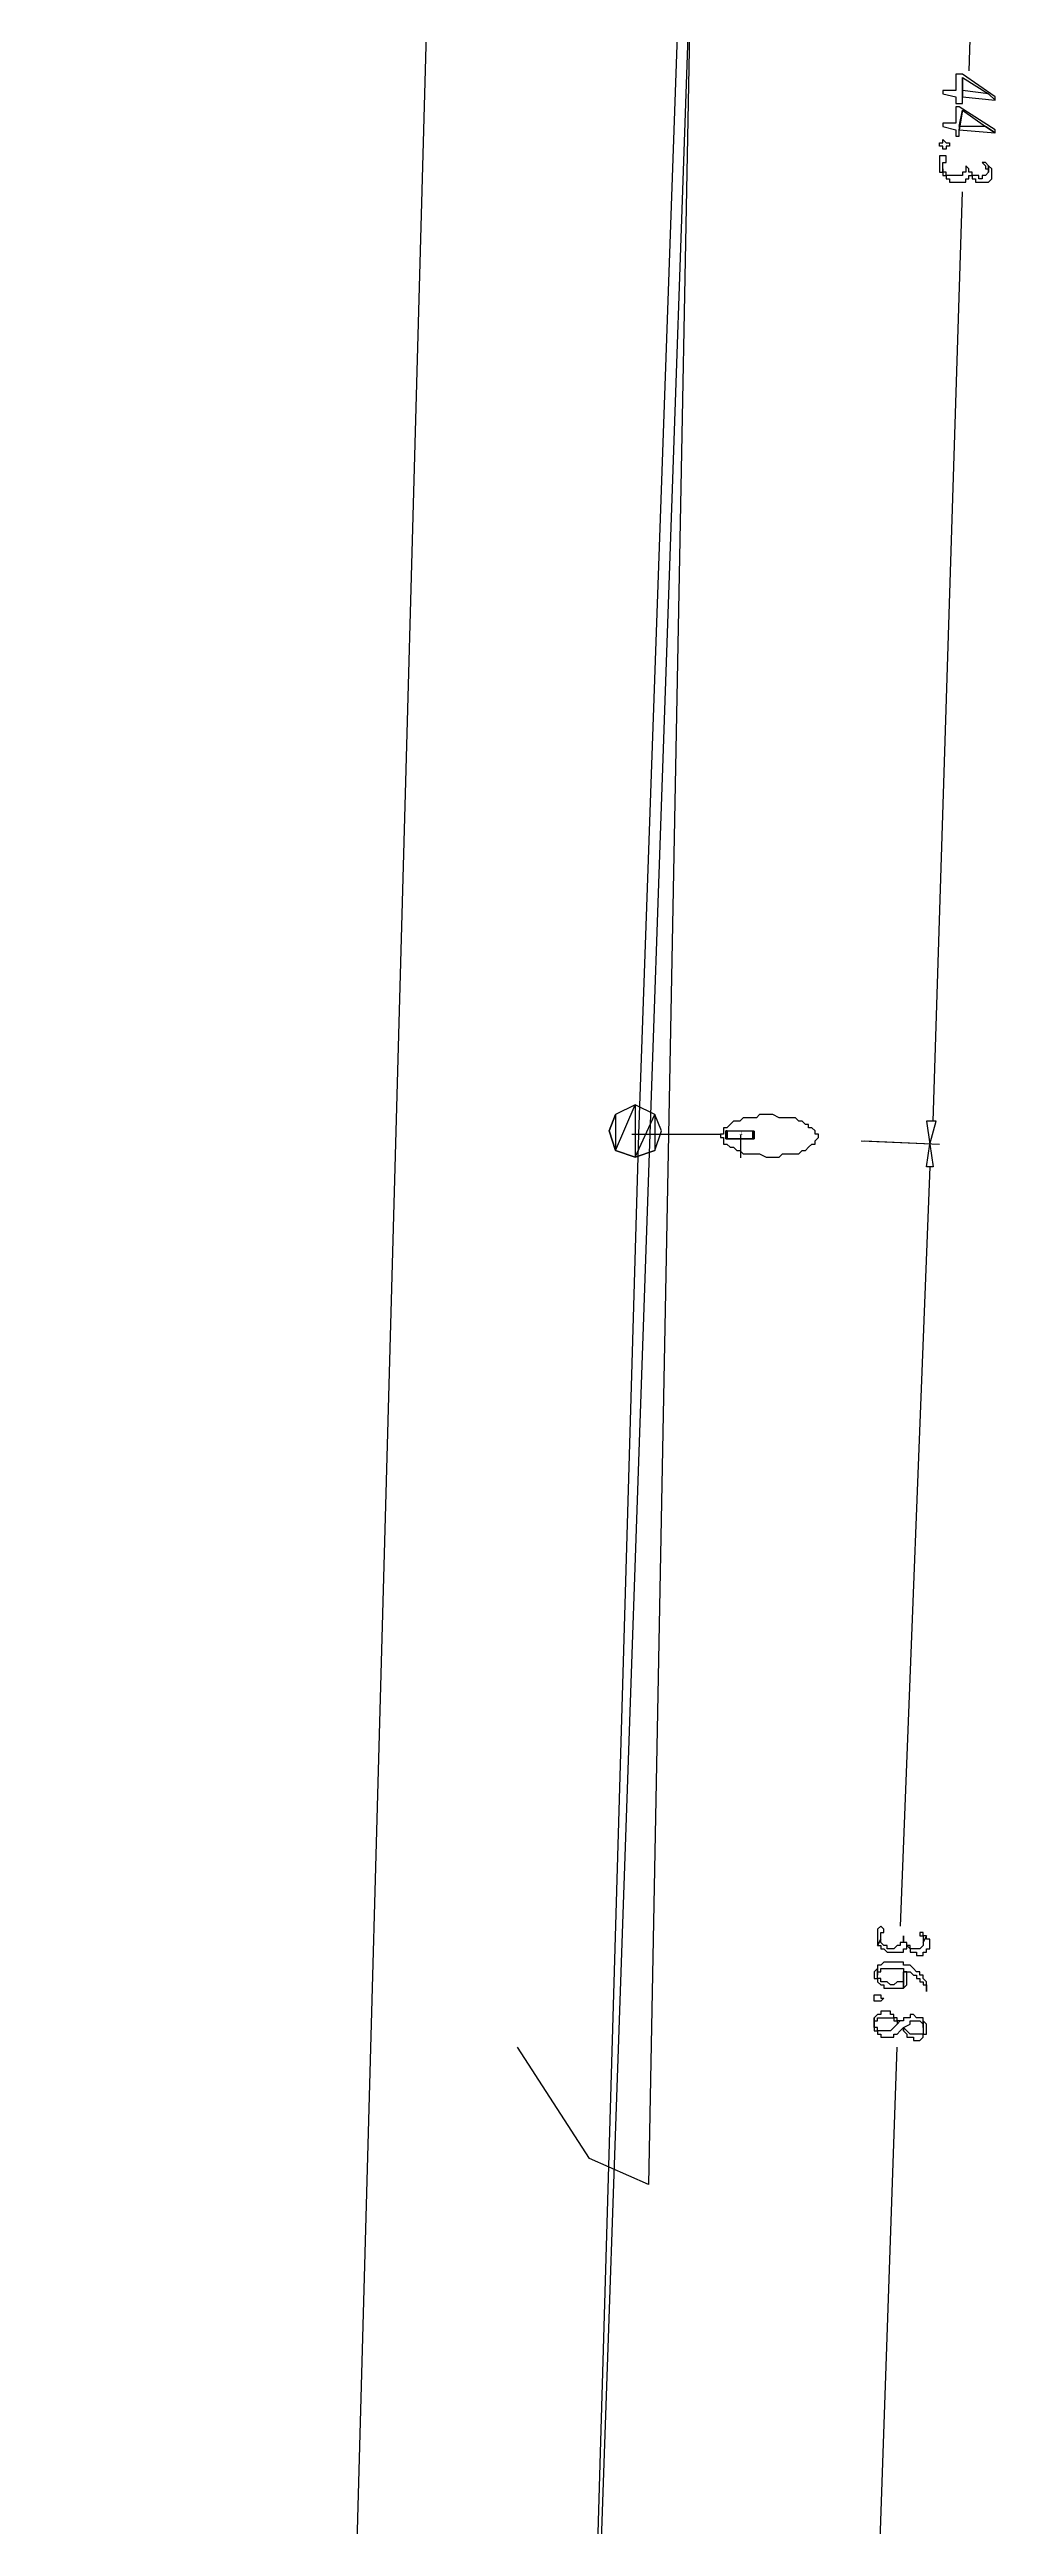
# Model space of a CAD drawing. Extents: x 212106 to 638151, y -1311344 to 1260505.
# Drawn here: x 269033 to 289747, y -616393 to -562324 of the extents above; entities that cross this region are included whole.
import ezdxf

# ---------------------------------------------------------------- set-up
doc = ezdxf.new("R2010")
doc.units = 0
doc.header["$MEASUREMENT"] = 0
for name, color, linetype in [('at_Entity', 7, 'Continuous'), ('DLXLUM01', 3, 'Continuous'), ('DLXLUMEX', 2, 'Continuous'), ('DLXSCENE', 7, 'Continuous')]:
    doc.layers.add(name, color=color, linetype=linetype)

# ---------------------------------------------------------------- blocks, each defined once
blk = doc.blocks.new('*U36')
for p, q in [((-294, 87), (-295, -83)), ((-295, -83), (-294, 87)), ((295, 83), (-294, 87)), ((-264, 87), (-294, 87)), ((-294, 87), (295, 83)), ((-294, 87), (-264, 87)), ((-264, 87), (-265, -83)), ((-265, -83), (-264, 87)), ((325, 83), (-264, 87)), ((-264, 87), (325, 83)), ((294, -87), (295, 83)), ((295, 83), (294, -87)), ((295, 83), (325, 83)), ((325, 83), (295, 83)), ((324, -87), (325, 83)), ((325, 83), (324, -87)), ((-295, -83), (294, -87)), ((294, -87), (-295, -83)), ((-295, -83), (-265, -83)), ((-265, -83), (-295, -83)), ((-265, -83), (324, -87)), ((324, -87), (-265, -83)), ((294, -87), (324, -87)), ((324, -87), (294, -87))]:
    blk.add_line(p, q)
at = {"color": 1}
blk.add_line((30, 0), (26, -500), dxfattribs=at)
at = {"layer": 'DLXLUMEX', "color": 7}
blk.add_text('1', height=100, dxfattribs=at).set_placement((0, 0))
blk = doc.blocks.new('*U97')
for p, q in [((-74468, -569955), (-76039, -614597)), ((-76039, -614597), (-77110, -651381))]:
    blk.add_line(p, q)

msp = doc.modelspace()

# ---------------------------------------------------------------- linework, layer by layer
at = {"layer": 'at_Entity', "color": 0}
for p, q in [((282818, -360515), (269033, -859640)), ((289747, -542503), (289104, -562788)), ((283319, -545574), (282105, -608929)), ((288961, -562859), (288819, -562859)), ((288819, -562859), (288819, -563216)), ((289676, -563359), (288961, -562859)), ((288819, -563216), (288533, -563216)), ((288533, -563216), (288533, -563288)), ((288533, -563288), (288819, -563359)), ((288819, -563359), (288819, -563502)), ((288961, -563359), (288961, -562931)), ((288961, -562931), (289533, -563288)), ((288961, -563216), (288961, -562931)), ((288961, -562931), (288961, -563359)), ((289533, -563288), (288961, -563216)), ((288961, -563502), (288961, -563359)), ((288961, -563359), (289676, -563431)), ((289533, -563288), (289676, -563431)), ((289676, -563431), (289533, -563288)), ((289676, -563431), (289676, -563359)), ((288819, -563931), (288533, -563931)), ((288533, -563931), (288533, -564002)), ((288819, -563502), (288961, -563502)), ((288890, -563574), (288819, -563574)), ((288819, -563574), (288819, -563931)), ((289676, -564074), (288890, -563574)), ((288890, -564074), (288961, -563645)), ((288890, -564002), (288961, -563645)), ((288961, -563645), (288890, -564074)), ((288961, -563645), (289461, -564002)), ((288461, -564431), (288461, -564359)), ((288461, -564359), (288461, -564359)), ((288461, -564359), (288461, -564359)), ((288461, -564359), (288461, -564359)), ((288461, -564359), (288533, -564359)), ((288533, -564431), (288461, -564431)), ((288461, -564431), (288461, -564431)), ((288533, -564002), (288819, -564074)), ((288533, -564359), (288533, -564288)), ((288533, -564288), (288533, -564288)), ((288533, -564288), (288604, -564359)), ((288533, -564359), (288533, -564359)), ((288533, -564502), (288533, -564431)), ((288604, -564359), (288604, -564359)), ((288604, -564359), (288604, -564359)), ((288604, -564359), (288676, -564359)), ((288676, -564431), (288604, -564431)), ((288604, -564431), (288604, -564431)), ((288604, -564431), (288604, -564502)), ((288676, -564359), (288676, -564431)), ((288676, -564431), (288676, -564431)), ((288676, -564431), (288676, -564431)), ((288676, -564431), (288676, -564431)), ((288819, -564074), (288819, -564216)), ((288819, -564216), (288890, -564216)), ((289461, -564002), (288890, -564002)), ((288890, -564216), (288890, -564074)), ((288890, -564074), (289676, -564145)), ((289461, -564002), (289676, -564145)), ((289676, -564145), (289461, -564002)), ((289676, -564145), (289676, -564074)), ((288533, -564645), (288461, -564645)), ((288461, -564645), (288461, -564645)), ((288461, -564645), (288461, -564716)), ((288461, -564716), (288461, -564716)), ((288461, -564716), (288461, -564788)), ((288461, -564788), (288461, -564788)), ((288461, -564788), (288461, -564788)), ((288461, -564788), (288461, -564859)), ((288461, -564859), (288461, -564859)), ((288461, -564859), (288461, -564931)), ((288461, -564931), (288461, -564931)), ((288461, -564931), (288461, -565002)), ((288461, -565002), (288533, -565002)), ((288604, -564502), (288533, -564502)), ((288533, -564502), (288533, -564502)), ((288533, -564502), (288533, -564502)), ((288604, -564645), (288533, -564645)), ((288533, -564645), (288533, -564645)), ((288533, -564645), (288533, -564645)), ((288533, -564859), (288533, -564788)), ((288533, -564788), (288604, -564788)), ((288533, -564931), (288533, -564859)), ((288533, -564859), (288533, -564859)), ((288533, -564859), (288533, -564859)), ((288533, -565002), (288533, -564931)), ((288533, -565002), (288533, -564931)), ((288533, -564931), (288533, -564931)), ((288533, -564931), (288533, -564931)), ((288533, -564931), (288533, -565002)), ((288533, -565002), (288533, -565002)), ((288604, -565002), (288533, -565002)), ((288533, -565002), (288533, -565002)), ((288533, -565002), (288533, -565074)), ((288604, -564716), (288604, -564645)), ((288604, -564788), (288604, -564716)), ((288604, -564716), (288604, -564716)), ((288604, -564716), (288604, -564716)), ((288604, -564788), (288604, -564788)), ((288604, -564788), (288604, -564788)), ((288604, -565074), (288604, -565002)), ((288604, -565002), (288604, -565002)), ((289033, -565002), (288961, -565002)), ((288961, -565002), (288961, -565074)), ((289104, -564931), (289033, -564859)), ((289033, -564859), (289033, -564859)), ((289033, -564859), (289033, -564859)), ((289033, -564859), (289033, -564859)), ((289033, -564859), (289033, -564931)), ((289033, -564931), (289033, -564931)), ((289033, -564931), (289033, -564931)), ((289033, -564931), (289033, -565002)), ((289033, -565002), (289033, -565002)), ((289104, -565002), (289104, -564931)), ((289104, -564931), (289104, -564931)), ((289176, -565002), (289104, -565002)), ((289104, -565002), (289104, -565002)), ((289104, -565002), (289104, -565002)), ((289176, -565074), (289176, -565002)), ((289461, -564788), (289390, -564788)), ((289390, -564788), (289390, -564788)), ((289390, -564788), (289390, -564788)), ((289390, -564788), (289390, -564788)), ((289390, -564788), (289390, -564788)), ((289390, -564788), (289461, -564859)), ((289533, -564859), (289461, -564788)), ((289461, -564788), (289461, -564788)), ((289461, -564859), (289461, -564859)), ((289461, -564859), (289461, -564859)), ((289461, -564859), (289461, -564931)), ((289461, -564931), (289533, -564931)), ((289533, -565002), (289461, -565074)), ((289533, -565002), (289533, -564859)), ((289604, -564931), (289533, -564859)), ((289533, -564859), (289533, -564859)), ((289533, -564859), (289533, -564859)), ((289533, -564859), (289533, -565002)), ((289533, -564931), (289533, -564931)), ((289533, -564931), (289533, -565002)), ((289533, -565002), (289533, -565002)), ((289533, -565002), (289533, -565002)), ((289604, -565074), (289604, -564931)), ((288319, -585716), (288961, -565431)), ((288533, -565074), (288533, -565074)), ((288533, -565074), (288533, -565074)), ((288533, -565074), (288604, -565074)), ((288676, -565074), (288604, -565074)), ((288604, -565074), (288604, -565145)), ((288604, -565145), (288604, -565145)), ((288604, -565145), (288676, -565145)), ((288747, -565074), (288676, -565074)), ((288676, -565074), (288676, -565074)), ((288676, -565074), (288676, -565074)), ((288676, -565145), (288676, -565145)), ((288676, -565145), (288676, -565216)), ((288676, -565216), (288747, -565216)), ((288819, -565074), (288747, -565074)), ((288747, -565074), (288747, -565074)), ((288747, -565074), (288747, -565074)), ((288747, -565216), (288747, -565216)), ((288747, -565216), (288819, -565216)), ((288890, -565074), (288819, -565074)), ((288819, -565074), (288819, -565074)), ((288819, -565216), (288819, -565216)), ((288819, -565216), (288890, -565216)), ((288961, -565074), (288890, -565074)), ((288890, -565074), (288890, -565074)), ((288890, -565216), (288890, -565216)), ((288890, -565216), (288961, -565216)), ((288961, -565074), (288961, -565074)), ((288961, -565074), (288961, -565074)), ((288961, -565216), (288961, -565216)), ((288961, -565216), (288961, -565216)), ((288961, -565216), (289033, -565216)), ((289033, -565216), (289033, -565145)), ((289033, -565145), (289104, -565145)), ((289033, -565216), (289033, -565216)), ((289104, -565145), (289104, -565074)), ((289104, -565074), (289104, -565074)), ((289104, -565074), (289176, -565074)), ((289104, -565145), (289104, -565145)), ((289247, -565074), (289176, -565074)), ((289176, -565074), (289176, -565074)), ((289176, -565074), (289176, -565074)), ((289176, -565074), (289176, -565145)), ((289176, -565145), (289176, -565145)), ((289176, -565145), (289247, -565145)), ((289319, -565074), (289247, -565074)), ((289247, -565074), (289247, -565074)), ((289247, -565145), (289247, -565216)), ((289247, -565216), (289247, -565216)), ((289247, -565216), (289319, -565216)), ((289319, -565145), (289319, -565074)), ((289390, -565145), (289319, -565145)), ((289319, -565145), (289319, -565145)), ((289319, -565216), (289319, -565216)), ((289319, -565216), (289390, -565216)), ((289461, -565074), (289390, -565074)), ((289390, -565074), (289390, -565145)), ((289390, -565216), (289390, -565216)), ((289390, -565216), (289390, -565216)), ((289390, -565216), (289461, -565216)), ((289461, -565074), (289461, -565074)), ((289461, -565074), (289461, -565074)), ((289461, -565074), (289461, -565074)), ((289461, -565216), (289461, -565216)), ((289461, -565216), (289461, -565216)), ((289461, -565216), (289533, -565216)), ((289533, -565216), (289604, -565145)), ((289533, -565216), (289533, -565216)), ((289533, -565216), (289533, -565216)), ((289604, -565145), (289604, -565074)), ((289604, -565074), (289604, -565074)), ((289604, -565074), (289604, -565074)), ((289604, -565145), (289604, -565145)), ((289604, -565145), (289604, -565145)), ((281390, -585573), (281247, -585930)), ((281247, -585930), (281390, -585573)), ((281390, -585573), (281247, -585930)), ((281390, -585573), (281247, -585930)), ((281247, -585930), (281390, -585573)), ((281390, -585573), (281247, -585930)), ((281819, -585359), (281390, -585573)), ((281819, -585359), (281390, -585573)), ((281390, -586359), (281819, -585359)), ((281390, -586359), (281819, -585359)), ((281819, -585359), (281390, -585573)), ((281819, -585359), (281390, -585573)), ((281819, -585359), (281390, -585573)), ((281390, -586359), (281819, -585359)), ((281390, -586359), (281819, -585359)), ((281819, -585359), (281390, -585573)), ((281390, -585573), (281390, -586359)), ((281390, -585573), (281390, -586359)), ((281390, -585573), (281390, -586359)), ((281390, -585573), (281390, -586359)), ((282247, -585573), (281819, -585359)), ((282247, -585573), (281819, -585359)), ((281819, -585359), (281819, -586501)), ((281819, -585359), (281819, -586501)), ((282247, -585573), (281819, -585359)), ((282247, -585573), (281819, -585359)), ((282247, -585573), (281819, -585359)), ((281819, -585359), (281819, -586501)), ((281819, -585359), (281819, -586501)), ((282247, -585573), (281819, -585359)), ((281819, -586501), (282247, -585573)), ((281819, -586501), (282247, -585573)), ((281819, -586501), (282247, -585573)), ((281819, -586501), (282247, -585573)), ((282390, -585930), (282247, -585573)), ((282390, -585930), (282247, -585573)), ((282247, -585573), (282247, -586359)), ((282247, -585573), (282247, -586359)), ((282390, -585930), (282247, -585573)), ((282390, -585930), (282247, -585573)), ((282390, -585930), (282247, -585573)), ((282247, -585573), (282247, -586359)), ((282247, -585573), (282247, -586359)), ((282390, -585930), (282247, -585573)), ((284533, -585573), (284462, -585644)), ((284676, -585573), (284533, -585573)), ((284747, -585573), (284676, -585573)), ((284819, -585573), (284747, -585573)), ((284962, -585644), (284819, -585573)), ((281247, -585930), (281390, -586359)), ((281390, -586359), (281247, -585930)), ((281247, -585930), (281390, -586359)), ((281247, -585930), (281390, -586359)), ((281390, -586359), (281247, -585930)), ((281247, -585930), (281390, -586359)), ((281747, -586002), (283676, -586002)), ((282247, -586359), (282390, -585930)), ((282247, -586359), (282390, -585930)), ((282247, -586359), (282390, -585930)), ((282247, -586359), (282390, -585930)), ((282247, -586359), (282390, -585930)), ((282247, -586359), (282390, -585930)), ((283747, -586002), (283676, -586002)), ((283676, -586002), (283676, -586073)), ((283676, -586073), (283747, -586073)), ((283819, -585859), (283747, -585859)), ((283747, -585859), (283747, -585930)), ((283747, -585930), (283747, -586002)), ((283747, -586073), (283747, -586144)), ((283890, -585787), (283819, -585859)), ((283962, -585716), (283890, -585787)), ((284033, -585716), (283962, -585716)), ((284104, -585716), (284033, -585716)), ((284176, -585644), (284104, -585716)), ((284319, -585644), (284176, -585644)), ((284390, -585644), (284319, -585644)), ((284462, -585644), (284390, -585644)), ((285033, -585644), (284962, -585644)), ((285104, -585644), (285033, -585644)), ((285247, -585644), (285104, -585644)), ((285319, -585644), (285247, -585644)), ((285390, -585716), (285319, -585644)), ((285462, -585716), (285390, -585716)), ((285533, -585787), (285462, -585716)), ((285604, -585787), (285533, -585787)), ((285604, -585859), (285604, -585787)), ((285676, -585859), (285604, -585859)), ((285747, -585930), (285676, -585859)), ((285747, -586002), (285747, -585930)), ((285819, -586002), (285747, -586002)), ((285747, -586144), (285819, -586073)), ((285819, -586073), (285819, -586002)), ((285819, -586073), (285819, -586073)), ((288390, -585716), (288176, -585716)), ((288176, -585716), (288247, -586216)), ((288247, -586216), (288390, -585716)), ((281390, -586359), (281819, -586501)), ((281819, -586501), (281390, -586359)), ((281390, -586359), (281819, -586501)), ((281390, -586359), (281819, -586501)), ((281819, -586501), (281390, -586359)), ((281390, -586359), (281819, -586501)), ((281819, -586501), (282247, -586359)), ((282247, -586359), (281819, -586501)), ((281819, -586501), (282247, -586359)), ((281819, -586501), (282247, -586359)), ((282247, -586359), (281819, -586501)), ((281819, -586501), (282247, -586359)), ((281819, -586501), (281819, -586501)), ((281819, -586501), (281819, -586501)), ((281819, -586501), (281819, -586501)), ((283747, -586144), (283747, -586216)), ((283747, -586216), (283819, -586216)), ((283819, -586216), (283890, -586287)), ((283890, -586287), (283962, -586287)), ((283962, -586287), (284033, -586359)), ((284033, -586359), (284104, -586359)), ((284104, -586359), (284176, -586430)), ((284176, -586430), (284247, -586430)), ((284247, -586430), (284390, -586430)), ((284390, -586430), (284462, -586430)), ((284462, -586430), (284533, -586430)), ((284533, -586430), (284676, -586501)), ((284676, -586501), (284747, -586501)), ((284747, -586501), (284819, -586501)), ((284819, -586501), (284962, -586501)), ((284962, -586501), (285033, -586430)), ((285033, -586430), (285104, -586430)), ((285104, -586430), (285176, -586430)), ((285176, -586430), (285319, -586430)), ((285319, -586430), (285390, -586430)), ((285390, -586430), (285462, -586359)), ((285462, -586359), (285533, -586359)), ((285533, -586359), (285604, -586287)), ((285604, -586287), (285676, -586216)), ((285676, -586216), (285747, -586216)), ((285747, -586216), (285747, -586144)), ((286747, -586144), (288461, -586216)), ((286819, -586144), (288461, -586216)), ((288176, -586716), (288247, -586216)), ((288247, -586216), (288319, -586716)), ((288247, -586716), (287604, -603287)), ((288319, -586716), (288176, -586716)), ((287176, -603287), (287104, -603358)), ((287104, -603358), (287104, -603358)), ((287104, -603358), (287104, -603358)), ((287104, -603358), (287104, -603358)), ((287104, -603358), (287104, -603430)), ((287247, -603358), (287176, -603287)), ((287176, -603287), (287176, -603287)), ((287176, -603287), (287176, -603287)), ((287176, -603287), (287176, -603287)), ((287247, -603358), (287247, -603358)), ((287247, -603430), (287247, -603358)), ((287104, -603430), (287104, -603430)), ((287104, -603430), (287104, -603501)), ((287104, -603501), (287104, -603501)), ((287104, -603501), (287104, -603572)), ((287104, -603572), (287104, -603572)), ((287104, -603572), (287104, -603572)), ((287104, -603572), (287104, -603644)), ((287104, -603715), (287176, -603572)), ((287176, -603572), (287104, -603715)), ((287104, -603644), (287104, -603644)), ((287104, -603644), (287104, -603715)), ((287104, -603715), (287176, -603715)), ((287176, -603501), (287176, -603430)), ((287176, -603430), (287176, -603430)), ((287176, -603430), (287247, -603430)), ((287176, -603572), (287176, -603501)), ((287176, -603501), (287176, -603501)), ((287176, -603501), (287176, -603501)), ((287176, -603501), (287176, -603501)), ((287176, -603644), (287176, -603572)), ((287176, -603572), (287176, -603572)), ((287247, -603715), (287176, -603644)), ((287176, -603644), (287176, -603644)), ((287176, -603644), (287176, -603644)), ((287176, -603715), (287176, -603715)), ((287176, -603715), (287176, -603787)), ((287176, -603787), (287247, -603787)), ((287247, -603430), (287247, -603430)), ((287247, -603430), (287247, -603430)), ((287319, -603715), (287247, -603715)), ((287247, -603715), (287247, -603715)), ((287247, -603715), (287247, -603715)), ((287247, -603715), (287247, -603715)), ((287247, -603787), (287247, -603787)), ((287247, -603787), (287247, -603787)), ((287247, -603787), (287247, -603787)), ((287247, -603787), (287319, -603858)), ((287319, -603787), (287319, -603715)), ((287390, -603787), (287319, -603787)), ((287319, -603858), (287319, -603858)), ((287319, -603858), (287390, -603858)), ((287461, -603787), (287390, -603787)), ((287390, -603787), (287390, -603787)), ((287390, -603787), (287390, -603787)), ((287390, -603858), (287390, -603858)), ((287390, -603858), (287461, -603858)), ((287533, -603715), (287461, -603787)), ((287461, -603787), (287461, -603787)), ((287461, -603787), (287461, -603787)), ((287461, -603858), (287461, -603858)), ((287461, -603858), (287461, -603858)), ((287461, -603858), (287533, -603858)), ((287604, -603715), (287533, -603715)), ((287533, -603715), (287533, -603715)), ((287533, -603715), (287533, -603715)), ((287533, -603858), (287533, -603858)), ((287533, -603858), (287604, -603858)), ((287676, -603644), (287604, -603644)), ((287604, -603644), (287604, -603644)), ((287604, -603644), (287604, -603715)), ((287604, -603715), (287604, -603715)), ((287604, -603858), (287604, -603858)), ((287604, -603858), (287604, -603858)), ((287604, -603858), (287676, -603858)), ((287676, -603572), (287676, -603501)), ((287676, -603501), (287676, -603501)), ((287676, -603501), (287676, -603572)), ((287676, -603644), (287676, -603572)), ((287676, -603572), (287676, -603572)), ((287676, -603572), (287676, -603572)), ((287676, -603572), (287676, -603572)), ((287676, -603572), (287676, -603644)), ((287747, -603644), (287676, -603644)), ((287676, -603858), (287676, -603787)), ((287676, -603787), (287747, -603787)), ((287676, -603858), (287676, -603858)), ((287747, -603715), (287747, -603644)), ((287747, -603644), (287747, -603644)), ((287747, -603644), (287747, -603644)), ((287819, -603715), (287747, -603715)), ((287747, -603787), (287747, -603715)), ((287747, -603715), (287747, -603715)), ((287747, -603715), (287819, -603787)), ((287747, -603787), (287747, -603787)), ((287819, -603787), (287819, -603715)), ((287819, -603715), (287819, -603715)), ((287819, -603715), (287819, -603715)), ((287890, -603787), (287819, -603787)), ((287819, -603787), (287819, -603787)), ((287819, -603787), (287819, -603858)), ((287819, -603858), (287890, -603858)), ((287961, -603787), (287890, -603787)), ((287890, -603787), (287890, -603787)), ((287890, -603858), (287890, -603858)), ((287890, -603858), (287961, -603858)), ((288033, -603787), (287961, -603787)), ((287961, -603787), (287961, -603787)), ((287961, -603858), (287961, -603858)), ((287961, -603858), (287961, -603930)), ((287961, -603930), (288033, -603930)), ((288104, -603430), (288033, -603430)), ((288033, -603430), (288033, -603430)), ((288033, -603430), (288033, -603430)), ((288033, -603430), (288033, -603430)), ((288033, -603430), (288033, -603501)), ((288033, -603501), (288033, -603501)), ((288033, -603501), (288104, -603501)), ((288104, -603715), (288033, -603787)), ((288033, -603787), (288033, -603787)), ((288033, -603787), (288033, -603787)), ((288033, -603930), (288033, -603930)), ((288033, -603930), (288033, -603930)), ((288033, -603930), (288104, -603930)), ((288104, -603501), (288104, -603430)), ((288176, -603501), (288104, -603501)), ((288104, -603501), (288104, -603501)), ((288104, -603501), (288104, -603572)), ((288104, -603644), (288176, -603501)), ((288176, -603501), (288104, -603644)), ((288104, -603572), (288104, -603572)), ((288104, -603572), (288104, -603572)), ((288104, -603572), (288104, -603644)), ((288104, -603644), (288104, -603644)), ((288104, -603644), (288104, -603644)), ((288104, -603644), (288104, -603715)), ((288104, -603715), (288104, -603715)), ((288104, -603715), (288104, -603715)), ((288104, -603715), (288104, -603715)), ((288104, -603930), (288104, -603858)), ((288104, -603858), (288176, -603858)), ((288176, -603572), (288176, -603501)), ((288247, -603572), (288176, -603572)), ((288176, -603572), (288176, -603572)), ((288176, -603572), (288176, -603572)), ((288176, -603858), (288176, -603787)), ((288176, -603787), (288247, -603787)), ((288176, -603858), (288176, -603858)), ((288176, -603858), (288176, -603858)), ((288176, -603858), (288176, -603858)), ((288247, -603715), (288247, -603572)), ((288247, -603787), (288247, -603715)), ((288247, -603715), (288247, -603715)), ((288247, -603787), (288247, -603787)), ((287104, -604215), (287033, -604287)), ((287033, -604287), (287033, -604287)), ((287033, -604287), (287033, -604287)), ((287033, -604287), (287033, -604358)), ((287033, -604358), (287033, -604358)), ((287033, -604358), (287033, -604430)), ((287033, -604430), (287104, -604430)), ((287176, -604144), (287104, -604144)), ((287104, -604144), (287104, -604144)), ((287104, -604144), (287104, -604215)), ((287104, -604358), (287104, -604215)), ((287104, -604215), (287104, -604215)), ((287104, -604215), (287104, -604215)), ((287104, -604215), (287104, -604358)), ((287104, -604358), (287104, -604287)), ((287104, -604287), (287104, -604287)), ((287104, -604287), (287176, -604287)), ((287104, -604430), (287104, -604358)), ((287104, -604358), (287104, -604358)), ((287104, -604358), (287104, -604358)), ((287176, -604430), (287104, -604430)), ((287104, -604430), (287104, -604430)), ((287104, -604430), (287104, -604430)), ((287104, -604430), (287104, -604501)), ((287247, -604072), (287176, -604144)), ((287176, -604144), (287176, -604144)), ((287176, -604144), (287176, -604144)), ((287176, -604287), (287176, -604215)), ((287176, -604215), (287176, -604215)), ((287176, -604215), (287247, -604215)), ((287176, -604287), (287176, -604287)), ((287176, -604501), (287176, -604430)), ((287176, -604430), (287176, -604430)), ((287319, -604072), (287247, -604072)), ((287247, -604072), (287247, -604072)), ((287247, -604215), (287247, -604215)), ((287247, -604215), (287319, -604215)), ((287390, -604072), (287319, -604072)), ((287319, -604072), (287319, -604072)), ((287319, -604215), (287319, -604215)), ((287319, -604215), (287319, -604215)), ((287319, -604215), (287390, -604215)), ((287461, -604072), (287390, -604072)), ((287390, -604072), (287390, -604072)), ((287390, -604072), (287390, -604072)), ((287390, -604215), (287390, -604215)), ((287390, -604215), (287461, -604215)), ((287533, -604072), (287461, -604072)), ((287461, -604072), (287461, -604072)), ((287461, -604215), (287461, -604215)), ((287461, -604215), (287461, -604215)), ((287461, -604215), (287533, -604215)), ((287604, -604072), (287533, -604072)), ((287533, -604072), (287533, -604072)), ((287533, -604215), (287533, -604215)), ((287533, -604215), (287533, -604215)), ((287533, -604215), (287604, -604215)), ((287676, -604072), (287604, -604072)), ((287604, -604072), (287604, -604072)), ((287604, -604215), (287676, -604215)), ((287676, -604144), (287676, -604072)), ((287747, -604144), (287676, -604144)), ((287676, -604215), (287676, -604287)), ((287747, -604287), (287676, -604287)), ((287676, -604287), (287676, -604644)), ((287676, -604287), (287676, -604287)), ((287676, -604287), (287676, -604287)), ((287676, -604287), (287676, -604358)), ((287676, -604358), (287676, -604287)), ((287676, -604287), (287676, -604287)), ((287676, -604287), (287747, -604287)), ((287676, -604644), (287676, -604358)), ((287676, -604358), (287676, -604501)), ((287676, -604358), (287676, -604358)), ((287819, -604144), (287747, -604144)), ((287747, -604144), (287747, -604144)), ((287747, -604501), (287747, -604287)), ((287747, -604287), (287747, -604287)), ((287747, -604287), (287819, -604287)), ((287890, -604215), (287819, -604144)), ((287819, -604144), (287819, -604144)), ((287819, -604144), (287819, -604144)), ((287819, -604287), (287819, -604287)), ((287819, -604287), (287890, -604358)), ((287961, -604287), (287890, -604215)), ((287890, -604215), (287890, -604215)), ((287890, -604215), (287890, -604215)), ((287890, -604358), (287890, -604358)), ((287890, -604358), (287890, -604358)), ((287890, -604358), (287961, -604358)), ((288033, -604287), (287961, -604287)), ((287961, -604287), (287961, -604287)), ((287961, -604358), (287961, -604358)), ((287961, -604358), (287961, -604430)), ((287961, -604430), (288033, -604430)), ((288033, -604358), (288033, -604287)), ((288033, -604287), (288033, -604287)), ((288104, -604358), (288033, -604358)), ((288033, -604358), (288033, -604358)), ((288033, -604430), (288033, -604430)), ((288033, -604430), (288033, -604430)), ((288033, -604430), (288033, -604501)), ((288104, -604430), (288104, -604358)), ((288176, -604501), (288104, -604430)), ((288104, -604430), (288104, -604430)), ((287033, -604858), (287033, -604787)), ((287033, -604787), (287033, -604787)), ((287033, -604787), (287104, -604787)), ((287033, -604929), (287033, -604858)), ((287033, -604858), (287033, -604858)), ((287033, -604858), (287033, -604858)), ((287033, -604858), (287033, -604858)), ((287104, -604929), (287033, -604929)), ((287033, -604929), (287033, -604929)), ((287104, -604501), (287104, -604501)), ((287104, -604501), (287104, -604501)), ((287104, -604501), (287176, -604572)), ((287104, -604787), (287104, -604787)), ((287104, -604787), (287104, -604787)), ((287104, -604787), (287176, -604787)), ((287176, -604929), (287104, -604929)), ((287104, -604929), (287104, -604929)), ((287104, -604929), (287104, -604929)), ((287247, -604501), (287176, -604501)), ((287176, -604501), (287176, -604501)), ((287176, -604572), (287176, -604572)), ((287176, -604572), (287176, -604572)), ((287176, -604572), (287247, -604572)), ((287176, -604787), (287176, -604787)), ((287176, -604787), (287176, -604787)), ((287176, -604787), (287176, -604858)), ((287247, -604858), (287176, -604929)), ((287176, -604858), (287247, -604858)), ((287176, -604929), (287176, -604929)), ((287176, -604929), (287176, -604929)), ((287176, -604929), (287176, -604929)), ((287319, -604501), (287247, -604501)), ((287247, -604501), (287247, -604501)), ((287247, -604572), (287247, -604572)), ((287247, -604572), (287247, -604644)), ((287247, -604644), (287319, -604644)), ((287247, -604858), (287247, -604858)), ((287247, -604858), (287247, -604858)), ((287247, -604858), (287247, -604858)), ((287390, -604572), (287319, -604501)), ((287319, -604501), (287319, -604501)), ((287319, -604501), (287319, -604501)), ((287319, -604644), (287319, -604644)), ((287319, -604644), (287390, -604644)), ((287461, -604572), (287390, -604572)), ((287390, -604572), (287390, -604572)), ((287390, -604644), (287390, -604644)), ((287390, -604644), (287461, -604644)), ((287533, -604501), (287461, -604572)), ((287461, -604572), (287461, -604572)), ((287461, -604644), (287461, -604644)), ((287461, -604644), (287533, -604644)), ((287604, -604501), (287533, -604501)), ((287533, -604501), (287533, -604501)), ((287533, -604644), (287533, -604644)), ((287533, -604644), (287533, -604644)), ((287533, -604644), (287604, -604644)), ((287676, -604501), (287604, -604501)), ((287604, -604501), (287604, -604501)), ((287604, -604501), (287604, -604501)), ((287604, -604644), (287604, -604644)), ((287604, -604644), (287676, -604644)), ((287676, -604644), (287747, -604572)), ((287676, -604644), (287676, -604644)), ((287676, -604644), (287676, -604644)), ((287747, -604572), (287747, -604501)), ((287747, -604501), (287747, -604501)), ((287747, -604501), (287747, -604501)), ((287747, -604572), (287747, -604572)), ((287747, -604572), (287747, -604572)), ((288033, -604501), (288104, -604501)), ((288104, -604501), (288104, -604501)), ((288104, -604501), (288104, -604572)), ((288104, -604572), (288104, -604572)), ((288104, -604572), (288176, -604572)), ((288176, -604715), (288176, -604501)), ((288176, -604572), (288176, -604644)), ((288176, -604644), (288176, -604644)), ((288176, -604644), (288176, -604644)), ((288176, -604644), (288176, -604715)), ((288176, -604715), (288176, -604715)), ((288176, -604715), (288176, -604715)), ((288176, -604715), (288176, -604715)), ((287104, -605215), (287033, -605287)), ((287033, -605287), (287033, -605429)), ((287033, -605429), (287033, -605287)), ((287033, -605287), (287033, -605287)), ((287033, -605287), (287033, -605287)), ((287033, -605287), (287033, -605358)), ((287033, -605429), (287033, -605358)), ((287033, -605358), (287104, -605358)), ((287033, -605358), (287033, -605358)), ((287033, -605358), (287033, -605429)), ((287033, -605429), (287033, -605429)), ((287033, -605501), (287033, -605429)), ((287033, -605429), (287033, -605429)), ((287033, -605429), (287033, -605429)), ((287033, -605429), (287033, -605429)), ((287033, -605429), (287033, -605501)), ((287104, -605501), (287033, -605501)), ((287033, -605501), (287033, -605501)), ((287033, -605501), (287033, -605501)), ((287033, -605501), (287033, -605572)), ((287033, -605572), (287104, -605572)), ((287176, -605215), (287104, -605215)), ((287104, -605215), (287104, -605215)), ((287104, -605215), (287104, -605215)), ((287104, -605215), (287104, -605215)), ((287104, -605358), (287104, -605287)), ((287104, -605287), (287104, -605287)), ((287104, -605287), (287104, -605287)), ((287104, -605287), (287176, -605287)), ((287104, -605358), (287104, -605358)), ((287104, -605572), (287104, -605501)), ((287104, -605501), (287104, -605501)), ((287176, -605572), (287104, -605572)), ((287104, -605572), (287104, -605572)), ((287104, -605572), (287104, -605572)), ((287104, -605572), (287104, -605644)), ((287247, -605144), (287176, -605144)), ((287176, -605144), (287176, -605144)), ((287176, -605144), (287176, -605215)), ((287176, -605287), (287176, -605287)), ((287176, -605287), (287247, -605287)), ((287247, -605572), (287176, -605572)), ((287176, -605572), (287176, -605572)), ((287319, -605144), (287247, -605144)), ((287247, -605144), (287247, -605144)), ((287247, -605287), (287247, -605287)), ((287247, -605287), (287319, -605287)), ((287319, -605572), (287247, -605572)), ((287247, -605572), (287247, -605572)), ((287247, -605572), (287247, -605572)), ((287390, -605144), (287319, -605144)), ((287319, -605144), (287319, -605144)), ((287319, -605287), (287319, -605287)), ((287319, -605287), (287319, -605287)), ((287319, -605287), (287390, -605287)), ((287390, -605572), (287319, -605572)), ((287319, -605572), (287319, -605572)), ((287319, -605572), (287319, -605572)), ((287319, -605572), (287319, -605572)), ((287390, -605215), (287390, -605144)), ((287461, -605215), (287390, -605215)), ((287390, -605215), (287390, -605215)), ((287390, -605287), (287390, -605287)), ((287390, -605287), (287461, -605287)), ((287461, -605501), (287390, -605572)), ((287390, -605572), (287390, -605572)), ((287390, -605572), (287390, -605572)), ((287461, -605287), (287461, -605215)), ((287461, -605215), (287461, -605215)), ((287533, -605287), (287461, -605287)), ((287461, -605287), (287461, -605358)), ((287461, -605358), (287461, -605358)), ((287461, -605358), (287533, -605358)), ((287533, -605429), (287461, -605501)), ((287461, -605501), (287461, -605501)), ((287461, -605501), (287461, -605501)), ((287533, -605358), (287533, -605287)), ((287604, -605358), (287533, -605358)), ((287533, -605358), (287533, -605358)), ((287533, -605358), (287533, -605429)), ((287533, -605429), (287604, -605358)), ((287604, -605358), (287533, -605429)), ((287533, -605429), (287533, -605429)), ((287533, -605429), (287533, -605429)), ((287533, -605644), (287604, -605572)), ((287676, -605358), (287604, -605358)), ((287604, -605358), (287604, -605358)), ((287604, -605358), (287604, -605358)), ((287604, -605572), (287676, -605501)), ((287604, -605572), (287604, -605572)), ((287747, -605287), (287676, -605287)), ((287676, -605287), (287676, -605287)), ((287676, -605287), (287676, -605358)), ((287676, -605501), (287819, -605429)), ((287676, -605501), (287676, -605572)), ((287676, -605572), (287676, -605501)), ((287747, -605572), (287676, -605501)), ((287676, -605501), (287676, -605572)), ((287676, -605572), (287676, -605572)), ((287676, -605572), (287676, -605572)), ((287676, -605572), (287747, -605644)), ((287819, -605287), (287747, -605287)), ((287747, -605287), (287747, -605287)), ((287747, -605287), (287747, -605287)), ((287747, -605287), (287747, -605287)), ((287819, -605644), (287747, -605572)), ((287747, -605572), (287747, -605572)), ((287747, -605572), (287747, -605572)), ((287890, -605215), (287819, -605215)), ((287819, -605215), (287819, -605287)), ((287819, -605429), (287819, -605358)), ((287819, -605358), (287890, -605358)), ((287819, -605429), (287819, -605429)), ((287961, -605287), (287890, -605215)), ((287890, -605215), (287890, -605215)), ((287890, -605215), (287890, -605215)), ((287890, -605358), (287890, -605358)), ((287890, -605358), (287890, -605358)), ((287890, -605358), (287961, -605358)), ((288033, -605287), (287961, -605287)), ((287961, -605287), (287961, -605287)), ((287961, -605358), (287961, -605358)), ((287961, -605358), (288033, -605358)), ((288104, -605287), (288033, -605287)), ((288033, -605287), (288033, -605287)), ((288033, -605358), (288033, -605358)), ((288033, -605358), (288033, -605358)), ((288033, -605358), (288104, -605429)), ((288104, -605358), (288104, -605287)), ((288104, -605358), (288104, -605358)), ((288104, -605358), (288104, -605358)), ((288104, -605501), (288104, -605358)), ((288176, -605429), (288104, -605358)), ((288104, -605358), (288104, -605644)), ((288104, -605429), (288104, -605429)), ((288104, -605429), (288104, -605429)), ((288104, -605429), (288104, -605501)), ((288104, -605501), (288104, -605501)), ((288104, -605501), (288104, -605501)), ((288176, -605572), (288176, -605429)), ((288176, -605644), (288176, -605572)), ((288176, -605572), (288176, -605572)), ((288176, -605572), (288176, -605572)), ((280819, -608358), (279247, -605929)), ((286962, -622500), (287533, -605929)), ((287104, -605644), (287104, -605644)), ((287104, -605644), (287176, -605644)), ((287176, -605644), (287176, -605715)), ((287176, -605715), (287247, -605715)), ((287247, -605715), (287247, -605715)), ((287247, -605715), (287319, -605715)), ((287319, -605715), (287319, -605715)), ((287319, -605715), (287319, -605715)), ((287319, -605715), (287390, -605715)), ((287390, -605715), (287390, -605715)), ((287390, -605715), (287461, -605715)), ((287461, -605715), (287461, -605644)), ((287461, -605644), (287461, -605644)), ((287461, -605644), (287533, -605644)), ((287533, -605644), (287533, -605644)), ((287533, -605644), (287533, -605644)), ((287533, -605644), (287533, -605644)), ((287747, -605644), (287747, -605644)), ((287747, -605644), (287747, -605715)), ((287747, -605715), (287747, -605715)), ((287747, -605715), (287819, -605715)), ((287890, -605644), (287819, -605644)), ((287819, -605644), (287819, -605644)), ((287819, -605644), (287819, -605644)), ((287819, -605644), (287819, -605644)), ((287819, -605715), (287819, -605715)), ((287819, -605715), (287819, -605715)), ((287819, -605715), (287890, -605715)), ((287961, -605644), (287890, -605644)), ((287890, -605644), (287890, -605644)), ((287890, -605715), (287890, -605787)), ((287890, -605787), (287890, -605787)), ((287890, -605787), (287961, -605787)), ((288033, -605644), (287961, -605644)), ((287961, -605644), (287961, -605644)), ((287961, -605787), (287961, -605787)), ((287961, -605787), (288033, -605787)), ((288104, -605644), (288033, -605644)), ((288033, -605644), (288033, -605644)), ((288033, -605644), (288033, -605644)), ((288033, -605787), (288104, -605715)), ((288033, -605787), (288033, -605787)), ((288104, -605715), (288104, -605644)), ((288104, -605644), (288176, -605644)), ((288104, -605715), (288104, -605715)), ((288104, -605715), (288104, -605715)), ((288104, -605715), (288104, -605715)), ((288176, -605644), (288176, -605644)), ((282105, -608929), (280819, -608358))]:
    msp.add_line(p, q, dxfattribs=at)
at = {"layer": 'at_Entity', "color": 1}
msp.add_line((288390, -405152), (273105, -847350), dxfattribs=at)

# ---------------------------------------------------------------- block references
at = {"layer": 'DLXLUM01'}
msp.add_blockref('*U36', (284089, -586018), dxfattribs=at)
at = {"layer": 'DLXSCENE'}
msp.add_blockref('*U97', (357928, 28595), dxfattribs=at)

doc.saveas('drawing.dxf')
